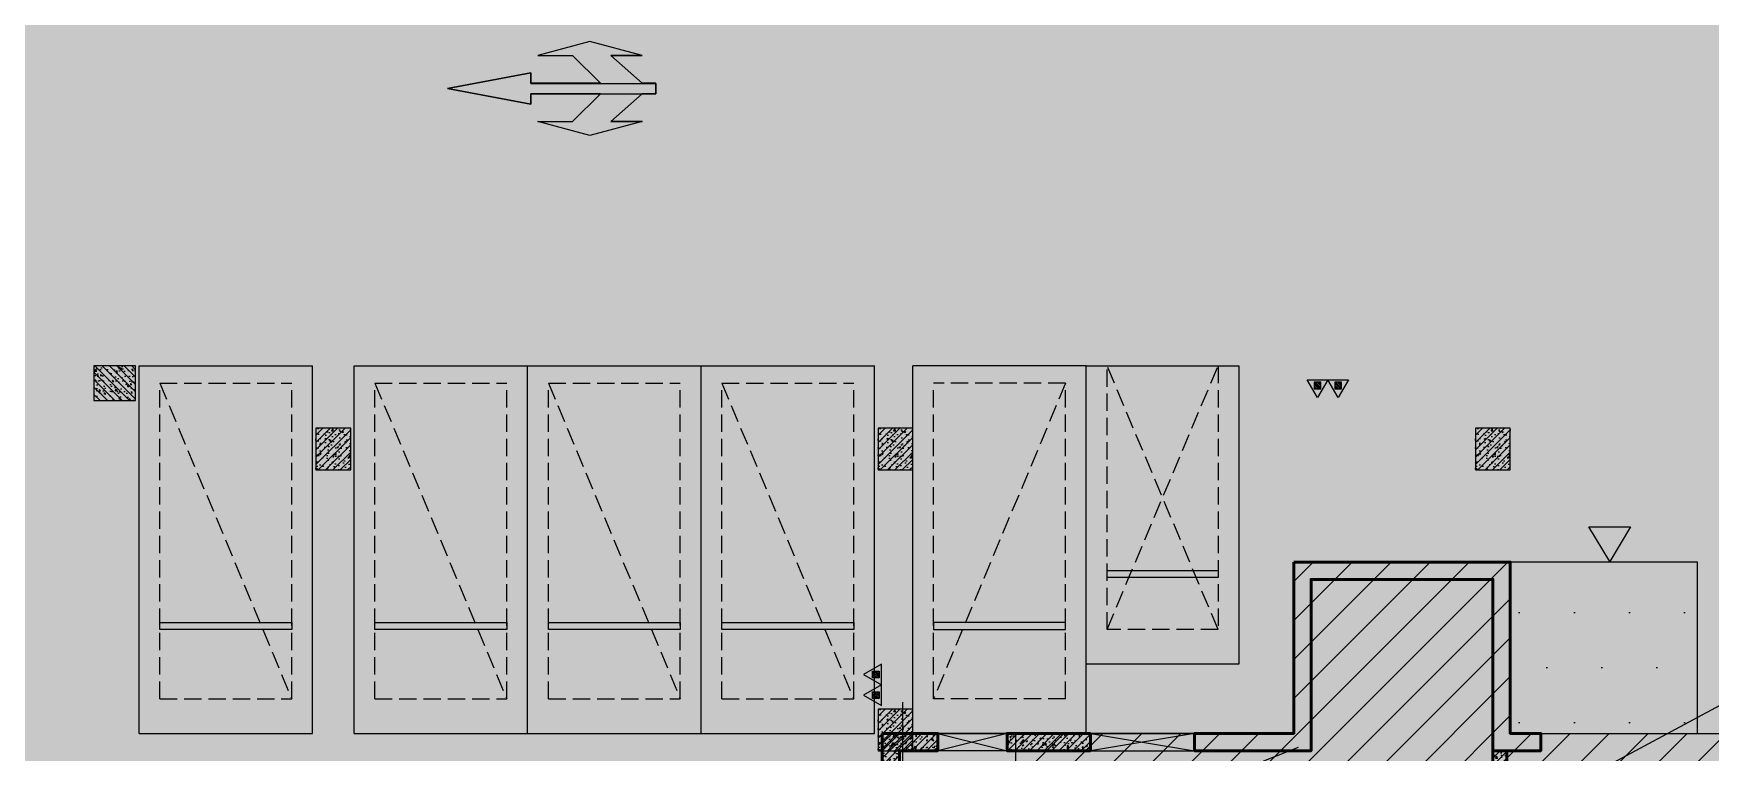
# Model space of a CAD drawing. Extents: x -1338203 to 1886333, y -530034 to 1031844.
# Drawn here: x 738606 to 762772, y 191154 to 201521 of the extents above; entities that cross this region are included whole.
import ezdxf

# ---------------------------------------------------------------- set-up
doc = ezdxf.new("R2010")
doc.units = 0
doc.header["$LTSCALE"] = 1000
doc.header["$MEASUREMENT"] = 0
doc.linetypes.add('A-001-平面B2$0$__DASH', pattern=[0.35, 0.25, -0.1])
doc.linetypes.add('DASH', pattern=[0.35, 0.25, -0.1])
for name, color, linetype in [('A-001-平面参照B1$0$0A-ELEV-PATT', 8, 'Continuous'), ('A-001-平面参照B1$0$AUDIT_D_220531184525-2', 40, 'Continuous'), ('A-001-车位参照B1$0$A-001-车位参照B1$0$0A-P-PKNG-CAR(B)', 21, 'Continuous'), ('A-06-平面B1$0$0A-S-WALL', 255, 'Continuous'), ('A-125-交通核B1(5#6#)$0$0A-E-EVTR', 2, 'Continuous'), ('A-125-交通核B1(5#6#)$0$0A-O-HOLE', 52, 'Continuous'), ('p-a-regular', 5, 'Continuous'), ('S-06-墙柱B1_1$0$0S-CW-HATCH', 251, 'Continuous'), ('S-06-墙柱B1_1$0$0S-CW-HATCH-UP', 251, 'Continuous'), ('S-06-墙柱B1_1$0$0S-S-HOLE', 55, 'Continuous'), ('S001地下一墙柱$0$S001地下一墙柱$0$0S-CC-LINE', 52, 'Continuous'), ('S001地下一墙柱$0$S001地下一墙柱$0$0S-CW-HATCH', 251, 'Continuous'), ('S001地下一墙柱$0$S001地下一墙柱$0$0S-CW-HATCH-UP', 251, 'Continuous'), ('中心线', 42, 'Continuous'), ('地面指向箭头', 7, 'Continuous'), ('负一层消火栓$0$0P-DIM-FH', 3, 'Continuous'), ('负一层消火栓$0$0P-EQUIP-FH', 7, 'Continuous')]:
    doc.layers.add(name, color=color, linetype=linetype)
doc.layers.add('A-125-交通核B1(5#6#)$0$AAD-A-MARK', color=6, linetype='Continuous', plot=False)
doc.layers.add('负一层消火栓$0$AAD-A-MODIFY_20230609', color=201, linetype='Continuous', plot=False)
doc.layers.add('p-a-mini', color=7, linetype='Continuous', true_color=0x0050ff)
doc.layers.add('p-a-regular-narrow', color=7, linetype='Continuous', true_color=0x9600ff)
doc.layers.add('p-a-wall', color=7, linetype='Continuous', lineweight=50)
doc.layers.add('p-h-walkable', color=7, linetype='Continuous', lineweight=70, true_color=0xf0f0f0)
pattern_1 = [(45, (0, 0), (-168.38, 168.38), []), (45, (112.25, 0), (-168.38, 168.38), [])]
pattern_2 = [(315, (754068.55, 171968.25), (53.033, 53.033), []), (320, (754068.55, 171968.25), (-18.8256, -215.1781), [22.5, -247.5]), (265, (754068.55, 171968.25), (225.6576, 41.6254), [18, -198]), (10.4514, (754066.98, 171950.32), (206.8319, -173.5528), [19.122, -210.3426]), (316.1842, (754128.55, 171968.25), (-49.6557, -320.1723), [33.75, -371.25]), (6.6356, (754124.4, 171941.57), (292.2354, -280.3988), [28.683, -315.514]), (261.1842, (754128.55, 171968.25), (292.2356, -280.3986), [27, -297]), (291, (754113.55, 171938.25), (-120.7857, -179.0721), [22.5, -247.5]), (236, (754113.55, 171938.25), (217.545, -72.9946), [18, -198]), (341.4514, (754103.49, 171923.33), (96.7591, -252.0668), [19.122, -210.3426]), (307.5, (754068.55, 171968.25), (99.86816, -3.64796), [0, -195.6, 0, -201, 0, -198.75]), (277.5, (754068.55, 171968.25), (118.3235, -78.92086), [0, -114.6, 0, -191.1, 0, -75.75]), (237.5, (754068.55, 172035.15), (-6.76646, -160.14673), [0, -75, 0, -234, 0, -310.5]), (227.5, (754068.55, 172065.15), (30.0315, -174.95585), [0, -97.5, 0, -155.4, 0, -220.5])]
pattern_3 = [(45, (779626.6, 182739.074), (-53.033, 53.033), []), (50, (779626.6, 182739.07), (215.1781, -18.8256), [22.5, -247.5]), (355, (779626.6, 182739.07), (-41.6254, 225.6576), [18, -198]), (100.4514, (779644.53, 182737.5), (173.5528, 206.8319), [19.122, -210.3426]), (46.1842, (779626.6, 182799.07), (320.1723, -49.6557), [33.75, -371.25]), (96.6356, (779653.28, 182794.94), (280.3988, 292.2354), [28.683, -315.514]), (351.1842, (779626.6, 182799.07), (280.3986, 292.2356), [27, -297]), (21, (779656.6, 182784.07), (179.0721, -120.7857), [22.5, -247.5]), (326, (779656.6, 182784.07), (72.9946, 217.545), [18, -198]), (71.4514, (779671.52, 182774), (252.0668, 96.7591), [19.122, -210.3426]), (37.5, (779626.6, 182739.074), (3.64796, 99.86816), [0, -195.6, 0, -201, 0, -198.75]), (7.5, (779626.6, 182739.07), (78.92086, 118.3235), [0, -114.6, 0, -191.1, 0, -75.75]), (327.5, (779559.7, 182739.074), (160.14673, -6.76646), [0, -75, 0, -234, 0, -310.5]), (317.5, (779529.7, 182739.07), (174.95585, 30.0315), [0, -97.5, 0, -155.4, 0, -220.5])]

# ---------------------------------------------------------------- blocks, each defined once
blk = doc.blocks.new('A-001-平面参照B1')
at = {"layer": 'A-001-平面参照B1$0$0A-ELEV-PATT'}
h = blk.add_hatch(dxfattribs=at)
h.set_pattern_fill('DOTS', color=256, scale=500)
h.set_pattern_definition([(0, (-766365.4, -306889.1), (396.875, 793.75), [0, -793.75])])
h.paths.add_polyline_path([(-6479, -115460), (-3779, -115460), (-3779, -112990), (-6479, -112990)])
at = {"layer": 'A-001-平面参照B1$0$AUDIT_D_220531184525-2'}
blk.add_lwpolyline([(-6479, -115460), (-3779, -115460), (-3779, -112990), (-6479, -112990), (-6479, -115460)], dxfattribs=at)
blk = doc.blocks.new('负一层消火栓$0$$TwtSys$00000546')
h = blk.add_hatch()
h.set_pattern_fill('ANSI31', color=256, scale=200, style=0)
h.set_pattern_definition([(45, (-38543.802, -6670.83), (-17.67767, 17.67767), [])])
h.paths.add_polyline_path([(-65, 174), (65, 174), (65, 44), (-65, 44)])
for points in [[(0, 344), (-198, 0), (198, 0)], [(-65, 174), (65, 174), (65, 44), (-65, 44)]]:
    blk.add_lwpolyline(points, close=True)
blk = doc.blocks.new('负一层消火栓')
at = {"layer": '负一层消火栓$0$0P-DIM-FH'}
blk.add_line((-15239, -115010), (-15239, -116631), dxfattribs=at)
at = {"layer": '负一层消火栓$0$AAD-A-MODIFY_20230609', "color": 4}
blk.add_line((-30597, -129633), (108874, -54708), dxfattribs=at)
at = {"layer": '负一层消火栓$0$0P-EQUIP-FH'}
for p, xscale, yscale, zscale, rotation in [((-9255, -110360), -0.75, 0.75, 0.75, 180), ((-8957, -110360), -0.75, 0.75, 0.75, 180), ((-15539, -114611, 0), 0.7500000000000013, 0.7500000000000013, 0.7500000000000013, 90), ((-15539, -114611, 0), 0.7500000000000013, 0.7500000000000013, 0.7500000000000013, 90), ((-15539, -114909, 0), 0.7500000000000013, 0.7500000000000013, 0.7500000000000013, 90), ((-15539, -114909, 0), 0.7500000000000013, 0.7500000000000013, 0.7500000000000013, 90)]:
    blk.add_blockref('负一层消火栓$0$$TwtSys$00000546', p, dxfattribs=dict(at, xscale=xscale, yscale=yscale, zscale=zscale, rotation=rotation))
blk = doc.blocks.new('直行右转或左转')
at = {"layer": '地面指向箭头'}
blk.add_hatch(color=251, dxfattribs=at).paths.add_polyline_path([(3219528, 2452519), (3218327, 2452294), (3218327, 2452444), (3217325, 2452444), (3217726, 2452044), (3218227, 2452044), (3217476, 2451843), (3216725, 2452044), (3217175, 2452044), (3216725, 2452444), (3216524, 2452444), (3216524, 2452594), (3218327, 2452594), (3218327, 2452745)])
at = {"layer": '地面指向箭头', "color": 251}
blk.add_lwpolyline([(3216725, 2452044), (3217175, 2452044), (3216725, 2452044), (3217476, 2451843), (3218227, 2452044), (3217726, 2452044), (3217325, 2452444), (3218327, 2452444), (3218327, 2452294), (3219528, 2452519), (3218327, 2452745), (3218327, 2452594), (3216524, 2452594), (3216524, 2452444), (3216725, 2452444), (3217175, 2452044)], dxfattribs=at)
blk = doc.blocks.new('RTRTRT5')
at = {"layer": '地面指向箭头', "linetype": 'Continuous', "xscale": -1, "rotation": 270}
blk.add_blockref('直行右转或左转', (-1798715, -3451125, 0), dxfattribs=at)
at = {"layer": '地面指向箭头', "linetype": 'Continuous', "rotation": 89.99999999999999}
blk.add_blockref('直行右转或左转', (3106324, -3451125, 0), dxfattribs=at)
blk = doc.blocks.new('A$C9cb663f1')
at = {"layer": '中心线', "color": 251, "const_width": 150}
for points in [[(331308, -162282), (333308, -162282)], [(335308, -162282), (337308, -162282)], [(339308, -162282), (341308, -162282)], [(343308, -162282), (345308, -162282)], [(347124, -162282), (349124, -162282)]]:
    blk.add_lwpolyline(points, dxfattribs=at)
at = {"layer": '地面指向箭头', "color": 251, "rotation": 90}
blk.add_blockref('RTRTRT5', (100329, -814838, 0), dxfattribs=at)
blk = doc.blocks.new('A$C488321c4')
at = {"layer": '地面指向箭头'}
h = blk.add_hatch(color=251, dxfattribs=at)
h.dxf.hatch_style = 1
h.paths.add_polyline_path([(348974, -167351), (348674, -167851), (348374, -167351)])
at = {"layer": '地面指向箭头', "color": 251, "flags": 128}
blk.add_lwpolyline([(348974, -167351), (348674, -167851), (348374, -167351), (348974, -167351)], dxfattribs=at)
blk = doc.blocks.new('A-001-车位参照B1$0$A-001-车位参照B1$0$A-001-车位参照B1$0$A$C43AE5A3B')
at = {"color": 241}
blk.add_lwpolyline([(2500, 0), (2500, 4300), (300, 4300), (300, 0)], close=True, dxfattribs=at)
at = {"color": 241, "linetype": 'DASH'}
for points in [[(2200, 0), (2200, 3800), (600, 3800), (600, 0), (2200, 0)], [(600, 3800), (2200, 0)], [(2200, 3800), (600, 0)]]:
    blk.add_lwpolyline(points, dxfattribs=at)
at = {"color": 241}
blk.add_lwpolyline([(2200, 3050), (600, 3050), (600, 2950), (2200, 2950), (2200, 3050)], dxfattribs=at)
at = {"layer": 'p-a-mini', "ltscale": 0.002, "const_width": 1000}
blk.add_lwpolyline([(1400, 0), (1400, 3800)], dxfattribs=at)
blk = doc.blocks.new('A-125-交通核B1(5#6#)')
h = blk.add_hatch()
h.set_pattern_fill('ANSI32', color=256, scale=50)
h.set_pattern_definition(pattern_1)
h.paths.add_polyline_path([(1360, 4310), (1260, 4310), (1260, 5190), (1710, 5190), (1710, 5490), (1810, 5490), (1810, 5090), (1360, 5090)])
h = blk.add_hatch()
h.set_pattern_fill('ANSI32', color=256, scale=50)
h.set_pattern_definition(pattern_1)
h.paths.add_polyline_path([(-1713, 5250), (-1810, 5250), (-1810, 4310), (-1713, 4310)])
for points in [[(1360, 4310), (1260, 4310), (1260, 5190), (1710, 5190), (1710, 5490), (1810, 5490), (1810, 5090), (1360, 5090)], [(-1713, 5250), (-1810, 5250), (-1810, 4310), (-1713, 4310)]]:
    blk.add_lwpolyline(points, close=True)
at = {"layer": 'A-125-交通核B1(5#6#)$0$0A-E-EVTR'}
for p, q in [((900, 2475), (-900, 2475)), ((-900, 2475), (-900, 675)), ((900, 675), (-900, 2475)), ((900, 2475), (-900, 675)), ((900, 675), (900, 2475)), ((-900, 675), (900, 675)), ((540, 450), (-540, 450)), ((-540, 450), (-540, 225)), ((540, 225), (540, 450)), ((-540, 225), (540, 225))]:
    blk.add_line(p, q, dxfattribs=at)
at = {"layer": 'A-125-交通核B1(5#6#)$0$0A-O-HOLE', "flags": 128}
blk.add_lwpolyline([(-1710, 5350), (-1593, 8294), (-1090, 8490)], dxfattribs=at)
at = {"layer": 'A-125-交通核B1(5#6#)$0$AAD-A-MARK'}
for q in [(0, 200), (200, 0)]:
    blk.add_line((0, 0), q, dxfattribs=at)
blk.add_circle((0, 0), 100, dxfattribs=at)
blk = doc.blocks.new('A-06-平面B1')
at = {"layer": 'A-06-平面B1$0$0A-S-WALL'}
blk.add_blockref('A-125-交通核B1(5#6#)', (0, 0), dxfattribs=at)

msp = doc.modelspace()

# ---------------------------------------------------------------- hatches: boundary and pattern name
at = {"ltscale": 0.002}
h = msp.add_hatch(dxfattribs=at)
h.set_pattern_fill('ANSI31', color=8, scale=250)
h.set_pattern_definition([(45, (321361.53, 273455.2), (-280.633, 280.633), [])])
h.paths.add_polyline_path([(753816.6, 180574.4), (754891.6, 180574.4), (754891.6, 183199.3), (752961.6, 183199.3), (752961.6, 186304.3), (752761.6, 186304.3), (752761.8, 191429.2), (756766.6, 191429.2), (756766.6, 193899.3), (759886.6, 193899.3), (759886.6, 191429.3), (774336.6, 191429.3), (774336.6, 191429.3), (778466.6, 191429.3), (778466.3, 193899.3), (781586.3, 193899.3), (781586.6, 191429.3), (798966.6, 191429.3), (798966.6, 193899.3), (802086.6, 193899.3), (802086.6, 192329.3), (806216.6, 192329.3), (806216.6, 191429.3), (808016.6, 191429.3), (808016.6, 189629.3), (810876.6, 189629.3), (810876.6, 186429.3), (811676.6, 186429.3), (811676.6, 183876), (812576.6, 183876), (812576.6, 180449.3), (804086.6, 180449.3), (804086.6, 179449.3), (804236.6, 179449.3), (804236.6, 179049.3), (797616.6, 179049.3), (797616.6, 179449.3), (797766.6, 179449.3), (797766.6, 180449.3), (782786.6, 180449.3), (782786.6, 179449.3), (782936.6, 179449.3), (782936.6, 179049.3), (776316.6, 179049.3), (776316.6, 179449.3), (776466.6, 179449.3), (776466.6, 180449.3), (761086.6, 180449.3), (761086.6, 179449.3), (761236.6, 179449.3), (761236.6, 179049.3), (753816.6, 179049.3)])
at = {"layer": 'p-h-walkable', "ltscale": 0.002}
h = msp.add_hatch(color=256, dxfattribs=at)
h.dxf.hatch_style = 1
h.paths.add_polyline_path([(633826.6, 244460.7), (640276.6, 244575.6), (640576.6, 234544.8), (645576.7, 234544.6), (645576.7, 209278.9), (732355.9, 209029), (732355.1, 235229.9), (738506.7, 235229.9), (738506.6, 268838.9), (732734.3, 268838.9), (732734.3, 272898.9), (711963.1, 272898.9), (711963.1, 278984.7), (717256.7, 278984.7), (717256.7, 284049), (733571.6, 284135.6), (733996.6, 290449.1), (739216.6, 290449.1), (739766.6, 284299.1), (754626.6, 284299.1), (755296.6, 290449.1), (760516.6, 290449.1), (760816.6, 283049.1), (760816.3, 275879.2), (775122.6, 275879.2), (776006.6, 274138.9), (776006.6, 259429.1), (778716.6, 259429.1), (778716.6, 238849.1), (783416.6, 238849.1), (783416.6, 237229.1), (782066.6, 237229.1), (782066.6, 234429.1), (779546.6, 234429.1), (779546.6, 237129.1), (773916.6, 237129.1), (773916.6, 243229.1), (764306.6, 243225.6), (764306.6, 236639.1), (760766.6, 236639.1), (760766.6, 234429.1), (758246.6, 234429.1), (758246.6, 238649.1), (762116.6, 238649.1), (762116.6, 243225.6), (748656.6, 243225.6), (748756.3, 207529.1), (800106.6, 207528.9), (800206.7, 201639.7), (812908.2, 202239.1), (812576.6, 180449.3), (744206, 180449.3), (744206, 173439), (728556.7, 173439), (728556.6, 122289.1), (746356.6, 122289.1), (750916.6, 132325.6), (842896.6, 132325.6), (843211.6, 121345.6), (839116.6, 121345.6), (839116.6, 93449.1), (864906.6, 93449.1), (864906.6, 79694), (875856.6, 74929.1), (875856.6, 65749.1), (834560.6, 65749.1), (839142.9, 28436.3), (869465.5, 32160.2), (871163.4, 18334), (873704.3, 18646.1), (877328.9, 5540.2), (761876.2, -8638.5), (761133.2, 2082.3), (764950.9, 5291.5), (763253.1, 19116.3), (799242.7, 23536.1), (793807.6, 65749.1), (750756.6, 65749.1), (751556.6, 81645.6), (636016.6, 81645.6), (636016.6, 96345.6), (629416.6, 96345.6), (629416.6, 118203.2), (622306.6, 118203.2), (622286.6, 139083.2), (644406.6, 137003.2), (644406.6, 129968.2), (656656.6, 129968.2), (656406.6, 138083.2), (712156.6, 138083.2), (711856.6, 184449.1), (581811.6, 184349.1), (581826.6, 197199.1), (585876.6, 197449.1), (585976.6, 209279), (629226.6, 209578.9), (628926.8, 236145.4), (633826.6, 236145.6)])
at = {"layer": 'S-06-墙柱B1_1$0$0S-CW-HATCH'}
h = msp.add_hatch(color=256, dxfattribs=at)
h.dxf.hatch_style = 1
h.paths.add_polyline_path([(756766.6, 193899.1), (759886.6, 193899.1), (759886.6, 191429.1), (760326.6, 191429.1), (760326.6, 191179.1), (759636.6, 191179.1), (759636.6, 193649.1), (757016.6, 193649.1), (757016.6, 191179.1), (755336.6, 191179.1), (755336.6, 191429.1), (756766.6, 191429.1)])
h = msp.add_hatch(color=256, dxfattribs=at)
h.dxf.hatch_style = 1
h.paths.add_polyline_path([(750836.6, 191429.1), (751636.6, 191429.1), (751636.6, 191179.1), (751086.6, 191179.1), (751086.6, 188219.1), (750836.6, 188219.1)])
h = msp.add_hatch(color=256, dxfattribs=at)
h.dxf.hatch_style = 1
h.paths.add_polyline_path([(753836.6, 191429.1), (752636.6, 191429.1), (752636.6, 191179.1), (753836.6, 191179.1)])
h = msp.add_hatch(color=256, dxfattribs=at)
h.dxf.hatch_style = 1
h.paths.add_polyline_path([(759836.6, 188429.1), (759636.6, 188429.1), (759636.6, 191179.1), (759836.6, 191179.1)])
at = {"layer": 'S-06-墙柱B1_1$0$0S-CW-HATCH-UP'}
h = msp.add_hatch(dxfattribs=at)
h.set_pattern_fill('钢筋混凝土', color=256, scale=30)
h.set_pattern_definition(pattern_3)
h.paths.add_polyline_path([(756766.6, 193899.1), (759886.6, 193899.1), (759886.6, 191429.1), (760326.6, 191429.1), (760326.6, 191179.1), (759636.6, 191179.1), (759636.6, 193649.1), (757016.6, 193649.1), (757016.6, 191179.1), (755336.6, 191179.1), (755336.6, 191429.1), (756766.6, 191429.1)])
h = msp.add_hatch(dxfattribs=at)
h.set_pattern_fill('钢筋混凝土', color=256, scale=30)
h.set_pattern_definition(pattern_3)
h.paths.add_polyline_path([(750836.6, 191429.1), (751636.6, 191429.1), (751636.6, 191179.1), (751086.6, 191179.1), (751086.6, 188219.1), (750836.6, 188219.1)])
h = msp.add_hatch(dxfattribs=at)
h.set_pattern_fill('钢筋混凝土', color=256, scale=30)
h.set_pattern_definition([(45, (779626.6, 182739.074), (-53.033, 53.033), []), (50, (779626.6, 182739.07), (215.178, -18.8256), [22.5, -247.5]), (355, (779626.6, 182739.07), (-41.6254, 225.6576), [18, -198]), (100.4514, (779644.53, 182737.5), (173.5528, 206.8319), [19.122, -210.3426]), (46.1842, (779626.6, 182799.07), (320.1723, -49.6557), [33.75, -371.25]), (96.6356, (779653.28, 182794.94), (280.3988, 292.2354), [28.683, -315.514]), (351.1842, (779626.6, 182799.07), (280.3986, 292.2356), [27, -297]), (21, (779656.6, 182784.07), (179.0721, -120.7857), [22.5, -247.5]), (326, (779656.6, 182784.07), (72.9946, 217.545), [18, -198]), (71.4514, (779671.52, 182774), (252.0668, 96.7591), [19.122, -210.3426]), (37.5, (779626.6, 182739.074), (3.64796, 99.86816), [0, -195.6, 0, -201, 0, -198.75]), (7.5, (779626.6, 182739.07), (78.92086, 118.3235), [0, -114.6, 0, -191.1, 0, -75.75]), (327.5, (779559.7, 182739.074), (160.14673, -6.76646), [0, -75, 0, -234, 0, -310.5]), (317.5, (779529.7, 182739.07), (174.95585, 30.0315), [0, -97.5, 0, -155.4, 0, -220.5])])
h.paths.add_polyline_path([(753836.6, 191429.1), (752636.6, 191429.1), (752636.6, 191179.1), (753836.6, 191179.1)])
h = msp.add_hatch(dxfattribs=at)
h.set_pattern_fill('钢筋混凝土', color=256, scale=30)
h.set_pattern_definition([(45, (-4327060.57, 819107.91), (-53.0330086, 53.0330086), []), (50, (-4327060.57, 819107.9), (215.178055, -18.8256405), [22.5, -247.5]), (355, (-4327060.57, 819107.9), (-41.6254, 225.65764), [18, -198]), (100.4514, (-4327042.64, 819106.34), (173.5528145, 206.831863), [19.122057, -210.342634]), (46.1842, (-4327060.57, 819167.9), (320.172315, -49.655704), [33.75, -371.25]), (96.6356, (-4327033.9, 819163.77), (280.398812, 292.235361), [28.683086, -315.5139]), (351.1842, (-4327060.57, 819167.9), (280.398584, 292.23558), [27, -297]), (21, (-4327030.57, 819152.9), (179.0721156, -120.785667), [22.5, -247.5]), (326, (-4327030.57, 819152.9), (72.9946, 217.5450135), [18, -198]), (71.4514, (-4327015.65, 819142.84), (252.0667886, 96.759149), [19.122057, -210.342634]), (37.5, (-4327060.57, 819107.91), (3.6479566, 99.8681561), [0, -195.6, 0, -201, 0, -198.75]), (7.5, (-4327060.57, 819107.91), (78.9208612, 118.3235136), [0, -114.6, 0, -191.1, 0, -75.75]), (327.5, (-4327127.47, 819107.91), (160.1467309, -6.7664615), [0, -75, 0, -234, 0, -310.5]), (317.5, (-4327157.47, 819107.91), (174.9558508, 30.0314947), [0, -97.5, 0, -155.4, 0, -220.5])])
h.paths.add_polyline_path([(759836.6, 188429.1), (759636.6, 188429.1), (759636.6, 191179.1), (759836.6, 191179.1)])
at = {"layer": 'S001地下一墙柱$0$S001地下一墙柱$0$0S-CW-HATCH'}
h = msp.add_hatch(color=256, dxfattribs=at)
h.dxf.hatch_style = 1
h.paths.add_polyline_path([(739476.9, 196729), (739476.9, 196229), (740076.9, 196229), (740076.9, 196729)])
h = msp.add_hatch(color=256, dxfattribs=at)
h.dxf.hatch_style = 1
h.paths.add_polyline_path([(739476.9, 196729), (739476.9, 196229), (740076.9, 196229), (740076.9, 196729)])
h = msp.add_hatch(color=256, dxfattribs=at)
h.dxf.hatch_style = 1
h.paths.add_polyline_path([(743176.6, 195829.1), (742676.6, 195829.1), (742676.6, 195229.1), (743176.6, 195229.1)])
h = msp.add_hatch(color=256, dxfattribs=at)
h.dxf.hatch_style = 1
h.paths.add_polyline_path([(751276.6, 195829.1), (750776.6, 195829.1), (750776.6, 195229.1), (751276.6, 195229.1)])
h = msp.add_hatch(color=256, dxfattribs=at)
h.dxf.hatch_style = 1
h.paths.add_polyline_path([(759886.6, 195829.1), (759386.6, 195829.1), (759386.6, 195229.1), (759886.6, 195229.1)])
h = msp.add_hatch(color=256, dxfattribs=at)
h.dxf.hatch_style = 1
h.paths.add_polyline_path([(751276.6, 191779.1), (750776.6, 191779.1), (750776.6, 191179.1), (751276.6, 191179.1)])
at = {"layer": 'S001地下一墙柱$0$S001地下一墙柱$0$0S-CW-HATCH-UP'}
h = msp.add_hatch(dxfattribs=at)
h.set_pattern_fill('钢筋混凝土', color=256, scale=30, angle=-90)
h.set_pattern_definition(pattern_2)
h.paths.add_polyline_path([(739476.9, 196729), (739476.9, 196229), (740076.9, 196229), (740076.9, 196729)])
h = msp.add_hatch(dxfattribs=at)
h.set_pattern_fill('钢筋混凝土', color=256, scale=30, angle=-90)
h.set_pattern_definition(pattern_2)
h.paths.add_polyline_path([(739476.9, 196729), (739476.9, 196229), (740076.9, 196229), (740076.9, 196729)])
h = msp.add_hatch(dxfattribs=at)
h.set_pattern_fill('钢筋混凝土', color=256, scale=30)
h.set_pattern_definition([(45, (775487.33, 204780.8), (-53.03301, 53.03301), []), (50, (775487.33, 204780.8), (215.1781, -18.8256), [22.5, -247.5]), (355, (775487.33, 204780.8), (-41.6254, 225.6576), [18, -198]), (100.4514, (775505.26, 204779.23), (173.5528, 206.8319), [19.122, -210.3426]), (46.1842, (775487.33, 204840.8), (320.1723, -49.6557), [33.75, -371.25]), (96.6356, (775514, 204836.66), (280.3988, 292.2354), [28.683, -315.514]), (351.1842, (775487.33, 204840.8), (280.3986, 292.2356), [27, -297]), (21, (775517.33, 204825.8), (179.0721, -120.7857), [22.5, -247.5]), (326, (775517.33, 204825.8), (72.9946, 217.545), [18, -198]), (71.4514, (775532.25, 204815.73), (252.0668, 96.7591), [19.122, -210.3426]), (37.5, (775487.33, 204780.8), (3.64796, 99.86816), [0, -195.6, 0, -201, 0, -198.75]), (7.5, (775487.33, 204780.8), (78.92086, 118.3235), [0, -114.6, 0, -191.1, 0, -75.75]), (327.5, (775420.43, 204780.8), (160.14673, -6.76646), [0, -75, 0, -234, 0, -310.5]), (317.5, (775390.43, 204780.8), (174.95585, 30.0315), [0, -97.5, 0, -155.4, 0, -220.5])])
h.paths.add_polyline_path([(743176.6, 195829.1), (742676.6, 195829.1), (742676.6, 195229.1), (743176.6, 195229.1)])
h = msp.add_hatch(dxfattribs=at)
h.set_pattern_fill('钢筋混凝土', color=256, scale=30)
h.set_pattern_definition([(45, (783587.33, 204780.8), (-53.03301, 53.03301), []), (50, (783587.33, 204780.8), (215.1781, -18.8256), [22.5, -247.5]), (355, (783587.33, 204780.8), (-41.6254, 225.6576), [18, -198]), (100.4514, (783605.26, 204779.23), (173.5528, 206.8319), [19.122, -210.3426]), (46.1842, (783587.33, 204840.8), (320.1723, -49.6557), [33.75, -371.25]), (96.6356, (783614, 204836.66), (280.3988, 292.2354), [28.683, -315.514]), (351.1842, (783587.33, 204840.8), (280.3986, 292.2356), [27, -297]), (21, (783617.33, 204825.8), (179.0721, -120.7857), [22.5, -247.5]), (326, (783617.33, 204825.8), (72.9946, 217.545), [18, -198]), (71.4514, (783632.25, 204815.73), (252.0668, 96.7591), [19.122, -210.3426]), (37.5, (783587.33, 204780.8), (3.64796, 99.86816), [0, -195.6, 0, -201, 0, -198.75]), (7.5, (783587.33, 204780.8), (78.92086, 118.3235), [0, -114.6, 0, -191.1, 0, -75.75]), (327.5, (783520.43, 204780.8), (160.14673, -6.76646), [0, -75, 0, -234, 0, -310.5]), (317.5, (783490.43, 204780.8), (174.95585, 30.0315), [0, -97.5, 0, -155.4, 0, -220.5])])
h.paths.add_polyline_path([(751276.6, 195829.1), (750776.6, 195829.1), (750776.6, 195229.1), (751276.6, 195229.1)])
h = msp.add_hatch(dxfattribs=at)
h.set_pattern_fill('钢筋混凝土', color=256, scale=30)
h.set_pattern_definition([(45, (792197.33, 204780.8), (-53.03301, 53.03301), []), (50, (792197.33, 204780.8), (215.1781, -18.8256), [22.5, -247.5]), (355, (792197.33, 204780.8), (-41.6254, 225.6576), [18, -198]), (100.4514, (792215.26, 204779.23), (173.5528, 206.8319), [19.122, -210.3426]), (46.1842, (792197.33, 204840.8), (320.1723, -49.6557), [33.75, -371.25]), (96.6356, (792224, 204836.66), (280.3988, 292.2354), [28.683, -315.514]), (351.1842, (792197.33, 204840.8), (280.3986, 292.2356), [27, -297]), (21, (792227.33, 204825.8), (179.0721, -120.7857), [22.5, -247.5]), (326, (792227.33, 204825.8), (72.9946, 217.545), [18, -198]), (71.4514, (792242.25, 204815.73), (252.0668, 96.7591), [19.122, -210.3426]), (37.5, (792197.33, 204780.8), (3.64796, 99.86816), [0, -195.6, 0, -201, 0, -198.75]), (7.5, (792197.33, 204780.8), (78.92086, 118.3235), [0, -114.6, 0, -191.1, 0, -75.75]), (327.5, (792130.43, 204780.8), (160.14673, -6.76646), [0, -75, 0, -234, 0, -310.5]), (317.5, (792100.43, 204780.8), (174.95585, 30.0315), [0, -97.5, 0, -155.4, 0, -220.5])])
h.paths.add_polyline_path([(759886.6, 195829.1), (759386.6, 195829.1), (759386.6, 195229.1), (759886.6, 195229.1)])
h = msp.add_hatch(dxfattribs=at)
h.set_pattern_fill('钢筋混凝土', color=256, scale=30)
h.set_pattern_definition([(45, (783587.346, 200730.8), (-53.03301, 53.03301), []), (50, (783587.35, 200730.8), (215.1781, -18.8256), [22.5, -247.5]), (355, (783587.35, 200730.8), (-41.6254, 225.6576), [18, -198]), (100.4514, (783605.28, 200729.23), (173.5528, 206.8319), [19.122, -210.3426]), (46.1842, (783587.35, 200790.8), (320.1723, -49.6557), [33.75, -371.25]), (96.6356, (783614.03, 200786.66), (280.3988, 292.2354), [28.683, -315.514]), (351.1842, (783587.35, 200790.8), (280.3986, 292.2356), [27, -297]), (21, (783617.35, 200775.8), (179.0721, -120.7857), [22.5, -247.5]), (326, (783617.35, 200775.8), (72.9946, 217.545), [18, -198]), (71.4514, (783632.27, 200765.74), (252.0668, 96.7591), [19.122, -210.3426]), (37.5, (783587.346, 200730.8), (3.64796, 99.86816), [0, -195.6, 0, -201, 0, -198.75]), (7.5, (783587.35, 200730.8), (78.92086, 118.3235), [0, -114.6, 0, -191.1, 0, -75.75]), (327.5, (783520.45, 200730.8), (160.14673, -6.76646), [0, -75, 0, -234, 0, -310.5]), (317.5, (783490.45, 200730.8), (174.95585, 30.0315), [0, -97.5, 0, -155.4, 0, -220.5])])
h.paths.add_polyline_path([(751276.6, 191779.1), (750776.6, 191779.1), (750776.6, 191179.1), (751276.6, 191179.1)])

# ---------------------------------------------------------------- linework, layer by layer
for p, q in [((740127, 191429), (740127, 196729)), ((740127, 196729), (742627, 196729)), ((742627, 191429), (742627, 196729)), ((743226.5, 191429), (743226.5, 196729)), ((743226.5, 196729), (745726.5, 196729)), ((745726.5, 191429), (745726.5, 196729)), ((745726.5, 191429), (745726.5, 196729)), ((745726.5, 196729), (748226.5, 196729)), ((748226.5, 191429), (748226.5, 196729)), ((748226.5, 191429), (748226.5, 196729)), ((748226.5, 196729), (750726.5, 196729)), ((750726.5, 191429), (750726.5, 196729)), ((751277, 191429), (751277, 196729)), ((753777, 196729), (751277, 196729)), ((753777, 191429), (753777, 196729)), ((740127, 191429), (742627, 191429)), ((743226.5, 191429), (745726.5, 191429)), ((745726.5, 191429), (748226.5, 191429)), ((748226.5, 191429), (750726.5, 191429)), ((753777, 191429), (751277, 191429))]:
    msp.add_line(p, q)
at = {"linetype": 'A-001-平面B2$0$__DASH'}
for p, q in [((740427, 196479), (742327, 196479)), ((740427, 191929), (740427, 196479)), ((742327, 191929), (742327, 196479)), ((743526.5, 196479), (745426.5, 196479)), ((743526.5, 191929), (743526.5, 196479)), ((745426.5, 191929), (745426.5, 196479)), ((746026.5, 196479), (747926.5, 196479)), ((746026.5, 191929), (746026.5, 196479)), ((747926.5, 191929), (747926.5, 196479)), ((748526.5, 196479), (750426.5, 196479)), ((748526.5, 191929), (748526.5, 196479)), ((750426.5, 191929), (750426.5, 196479)), ((753477, 196479), (751577, 196479)), ((751577, 191929), (751577, 196479)), ((753477, 191929), (753477, 196479)), ((740427, 191929), (742327, 191929)), ((743526.5, 191929), (745426.5, 191929)), ((746026.5, 191929), (747926.5, 191929)), ((748526.5, 191929), (750426.5, 191929)), ((753477, 191929), (751577, 191929))]:
    msp.add_line(p, q, dxfattribs=at)
for points in [[(740427, 196479), (742327, 191929)], [(743526.5, 196479), (745426.5, 191929)], [(746026.5, 196479), (747926.5, 191929)], [(748526.5, 196479), (750426.5, 191929)], [(753477, 196479), (751577, 191929)]]:
    msp.add_lwpolyline(points, dxfattribs=at)
at = {"color": 3, "elevation": 83850, "flags": 128}
msp.add_lwpolyline([(776466.6, 180449.3), (761086.6, 180449.3), (761086.6, 179449.3), (761236.6, 179449.3), (761236.6, 179049.3), (753816.6, 179049.3), (753816.6, 180574.4), (754891.6, 180574.4), (754891.6, 183199.3), (752961.6, 183199.3), (752961.6, 186304.3), (752761.6, 186304.3), (752761.8, 191429.2), (756766.6, 191429.2), (756766.6, 193899.3), (759886.6, 193899.3), (759886.6, 191429.3), (774336.6, 191429.3)], dxfattribs=at)
for points in [[(742327, 192929), (740427, 192929), (740427, 193029), (742327, 193029)], [(745426.5, 192929), (743526.5, 192929), (743526.5, 193029), (745426.5, 193029)], [(747926.5, 192929), (746026.5, 192929), (746026.5, 193029), (747926.5, 193029)], [(750426.5, 192929), (748526.5, 192929), (748526.5, 193029), (750426.5, 193029)], [(751577, 192929), (753477, 192929), (753477, 193029), (751577, 193029)]]:
    msp.add_lwpolyline(points, close=True)
at = {"layer": 'p-a-regular', "ltscale": 0.002, "const_width": 1000}
for points in [[(741377, 191929), (741377, 196479)], [(744476.5, 191929), (744476.5, 196479)], [(749476.5, 191929), (749476.5, 196479)], [(752527, 191929), (752527, 196479)]]:
    msp.add_lwpolyline(points, dxfattribs=at)
at = {"layer": 'p-a-regular-narrow', "ltscale": 0.002, "const_width": 1000}
msp.add_lwpolyline([(746976.5, 191929), (746976.5, 196479)], dxfattribs=at)
at = {"layer": 'p-a-wall', "flags": 128}
for points in [[(756766.6, 193899.1), (759886.6, 193899.1), (759886.6, 191429.1), (760326.6, 191429.1), (760326.6, 191179.1), (759636.6, 191179.1), (759636.6, 193649.1), (757016.6, 193649.1), (757016.6, 191179.1), (755336.6, 191179.1), (755336.6, 191429.1), (756766.6, 191429.1)], [(750836.6, 191429.1), (751636.6, 191429.1), (751636.6, 191179.1), (751086.6, 191179.1), (751086.6, 188219.1), (750836.6, 188219.1)], [(753836.6, 191429.1), (752636.6, 191429.1), (752636.6, 191179.1), (753836.6, 191179.1)], [(759836.6, 188429.1), (759636.6, 188429.1), (759636.6, 191179.1), (759836.6, 191179.1)]]:
    msp.add_lwpolyline(points, close=True, dxfattribs=at)
at = {"layer": 'S-06-墙柱B1_1$0$0S-S-HOLE'}
for points in [[(751636.6, 191429.1), (752636.6, 191429.1), (752636.6, 191179.1), (751636.6, 191179.1)], [(755336.6, 191429.1), (753836.6, 191429.1), (753836.6, 191178.8), (755336.6, 191178.8)]]:
    msp.add_lwpolyline(points, close=True, dxfattribs=at)
for points in [[(752636.6, 191429.1), (751636.6, 191179.1)], [(751636.6, 191429.1), (752636.6, 191179.1)], [(755336.6, 191429.1), (753836.6, 191178.8)], [(753836.6, 191429.1), (755336.6, 191179.1)]]:
    msp.add_lwpolyline(points, dxfattribs=at)
at = {"layer": 'S001地下一墙柱$0$S001地下一墙柱$0$0S-CC-LINE', "elevation": 0}
msp.add_lwpolyline([(739476.9, 196729), (739476.9, 196229), (740076.9, 196229), (740076.9, 196729)], close=True, dxfattribs=at)
msp.add_lwpolyline([(739476.9, 196729), (739476.9, 196229), (740076.9, 196229), (740076.9, 196729)], close=True, dxfattribs=at)
at = {"layer": 'S001地下一墙柱$0$S001地下一墙柱$0$0S-CC-LINE'}
for points in [[(743176.6, 195829.1), (742676.6, 195829.1), (742676.6, 195229.1), (743176.6, 195229.1)], [(751276.6, 195829.1), (750776.6, 195829.1), (750776.6, 195229.1), (751276.6, 195229.1)], [(759886.6, 195829.1), (759386.6, 195829.1), (759386.6, 195229.1), (759886.6, 195229.1)], [(751276.6, 191779.1), (750776.6, 191779.1), (750776.6, 191179.1), (751276.6, 191179.1)]]:
    msp.add_lwpolyline(points, close=True, dxfattribs=at)

# ---------------------------------------------------------------- block references
msp.add_blockref('A-001-平面参照B1', (766365.4, 306889.1))
at = {"ltscale": 0.002}
for name, p in [('负一层消火栓', (766365.4, 306889.1)), ('A$C488321c4', (412646.2, 361761.3)), ('A$C9cb663f1', (412646.2, 361761.3)), ('A-06-平面B1', (757926.6, 182739.1, 83850))]:
    msp.add_blockref(name, p, dxfattribs=at)
at = {"layer": 'A-001-车位参照B1$0$A-001-车位参照B1$0$0A-P-PKNG-CAR(B)', "xscale": -1, "rotation": 180}
msp.add_blockref('A-001-车位参照B1$0$A-001-车位参照B1$0$A-001-车位参照B1$0$A$C43AE5A3B', (753476.7, 196729), dxfattribs=at)

doc.saveas('drawing.dxf')
